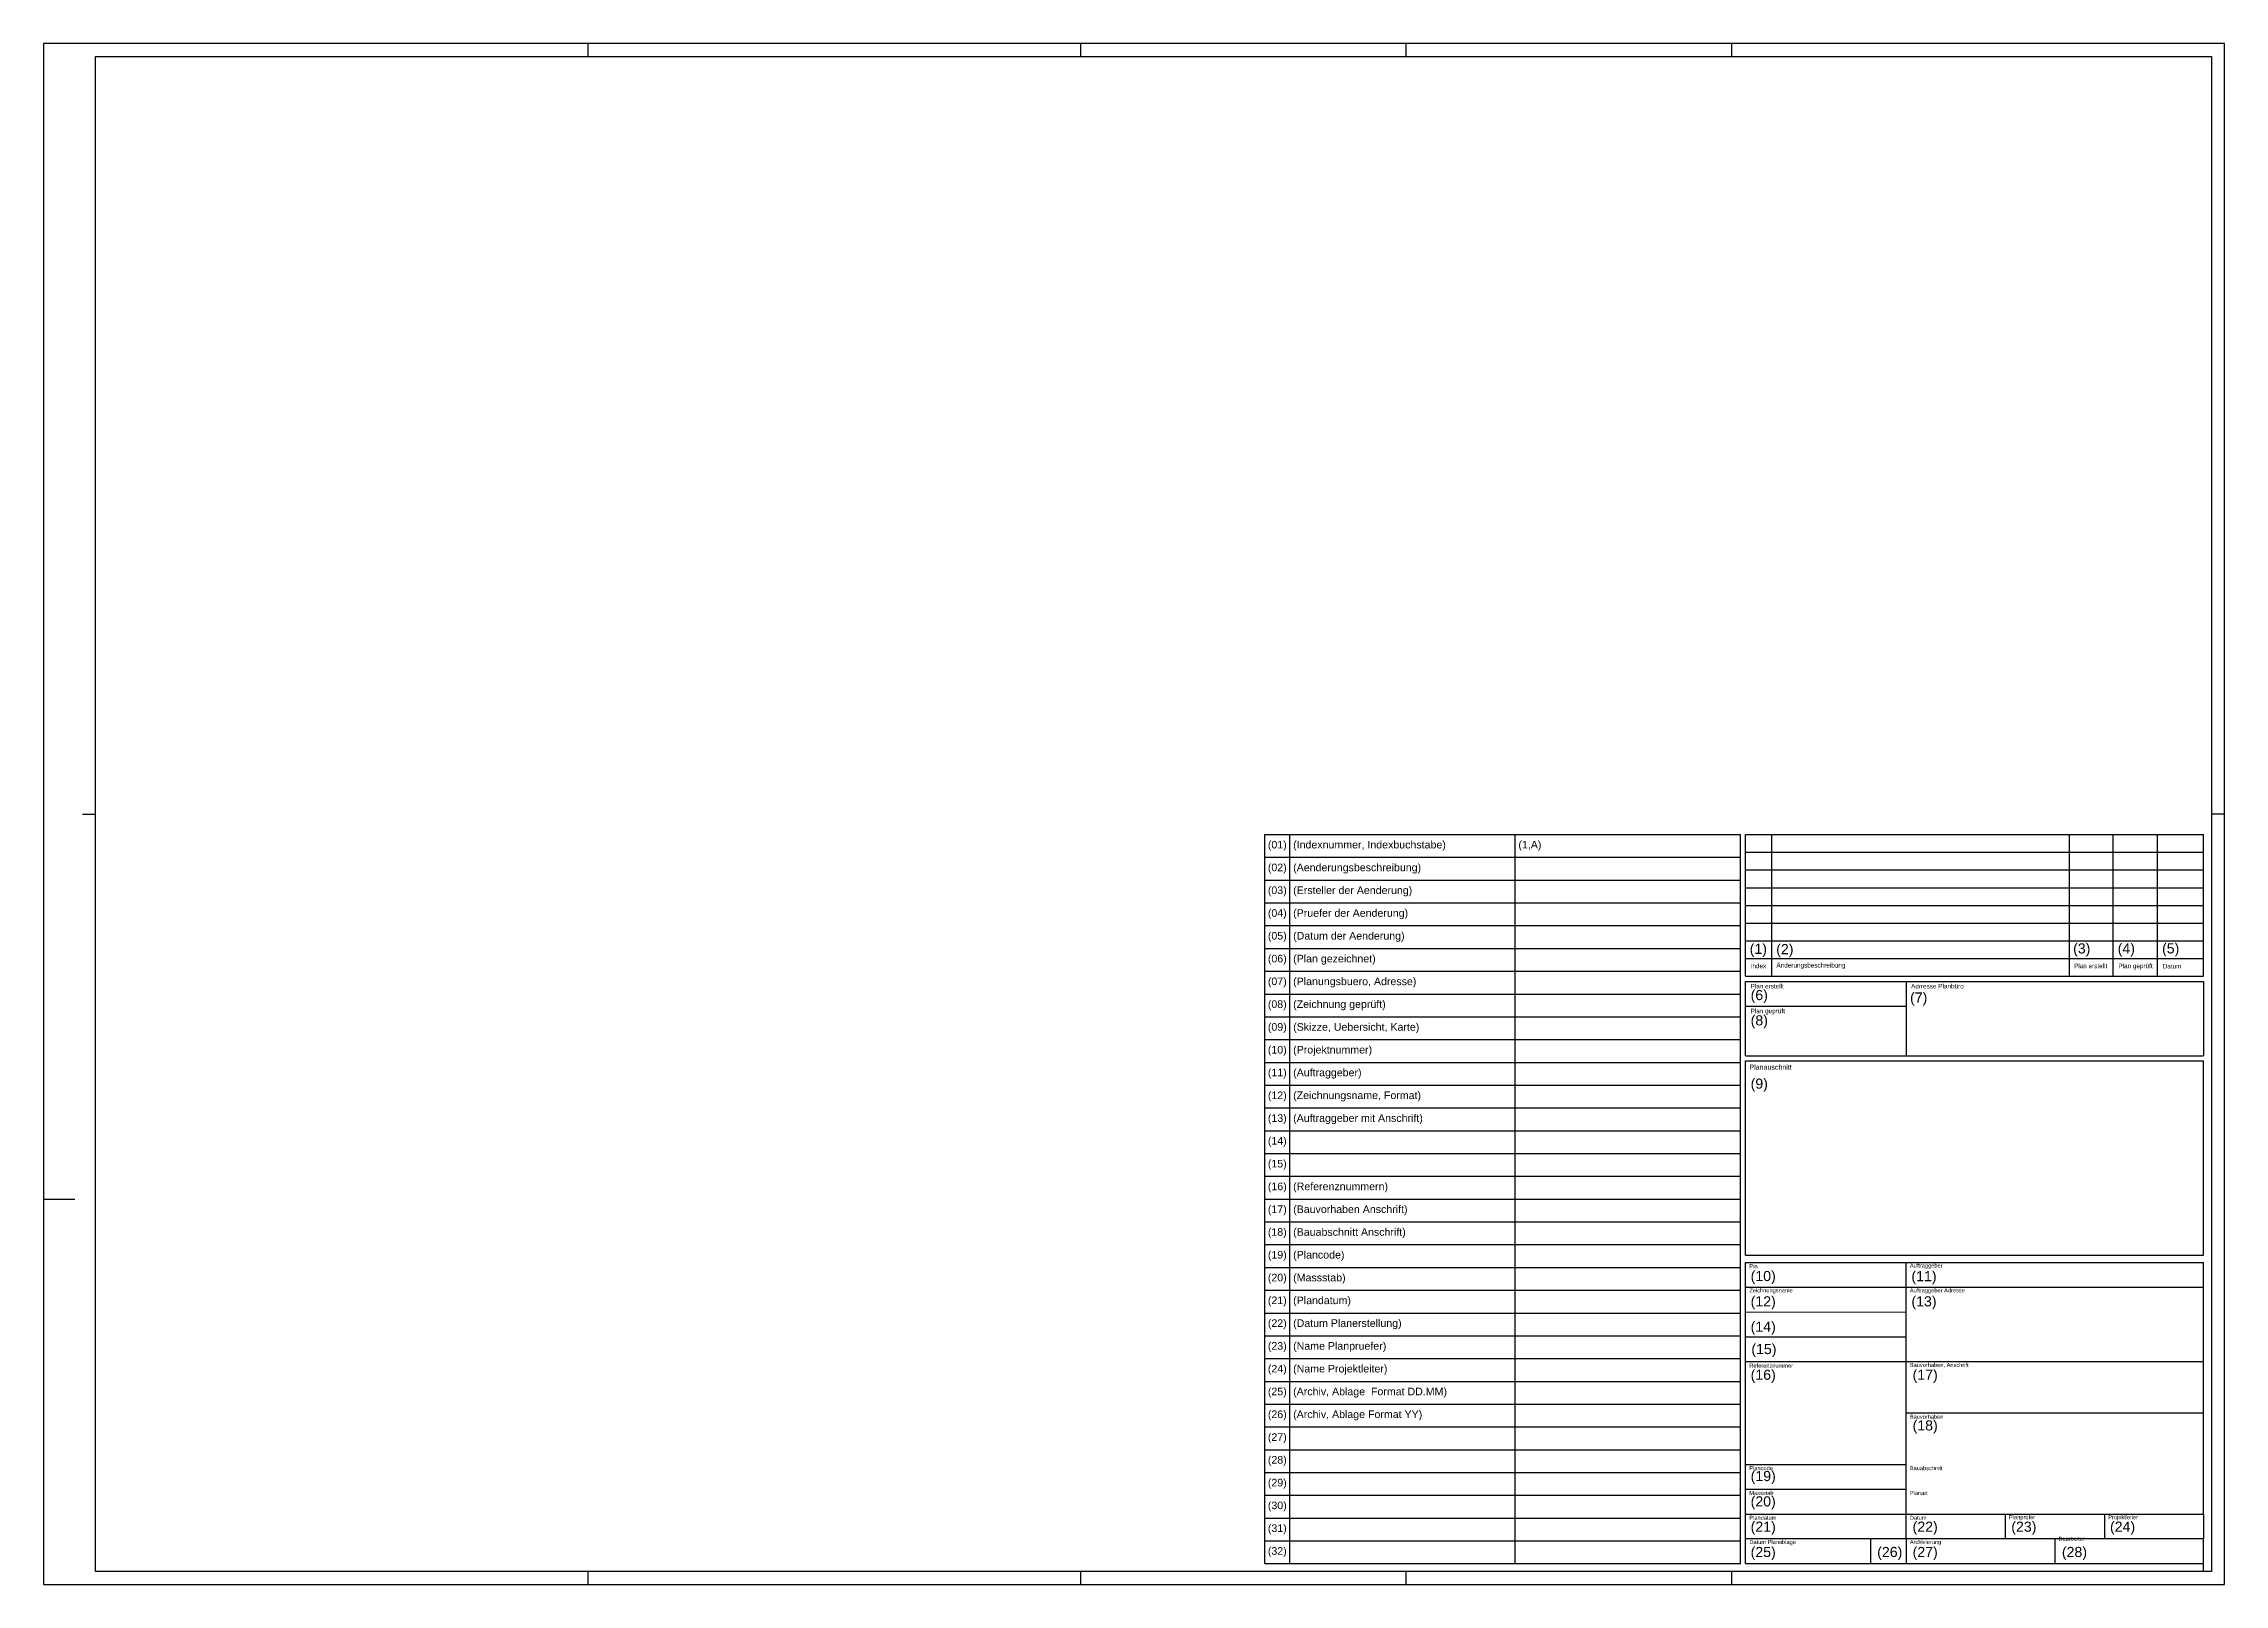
# Model space of a CAD drawing. Header units: millimetres. Extents: x 0 to 841, y 0 to 594.
import ezdxf

# ---------------------------------------------------------------- set-up
doc = ezdxf.new("R2010")
doc.units = ezdxf.units.MM
for name, color, linetype, true_color in [('Blattrahmen Din A1', 5, 'Continuous', 0x0000ff), ('Faltung Lochung', 3, 'Continuous', 0x00ff00), ('Hilfslinien', 3, 'Continuous', 0x00ff00), ('Legende Rahmen', 5, 'Continuous', 0x0000ff), ('Legende Text', 6, 'Continuous', 0xff00ff), ('Plankopf 2 Hilfe', 96, 'Continuous', 0x008000), ('Plankopf 2 Rahmen', 5, 'Continuous', 0x0000ff), ('Plankopf 2 Text Vorgabe', 1, 'Continuous', 0xff0000)]:
    doc.layers.add(name, color=color, linetype=linetype, true_color=true_color)
doc.styles.add('textstyle100', font='')
doc.styles.add('textstyle101', font='')
doc.styles.add('textstyle102', font='')
doc.styles.add('textstyle103', font='')
doc.styles.add('textstyle104', font='')
doc.styles.add('textstyle105', font='')
doc.styles.add('textstyle106', font='')
doc.styles.add('textstyle107', font='')
doc.styles.add('textstyle108', font='')
doc.styles.add('textstyle109', font='')
doc.styles.add('textstyle110', font='')
doc.styles.add('textstyle111', font='')
doc.styles.add('textstyle112', font='')
doc.styles.add('textstyle113', font='')
doc.styles.add('textstyle114', font='')
doc.styles.add('textstyle115', font='')
doc.styles.add('textstyle116', font='')
doc.styles.add('textstyle117', font='')
doc.styles.add('textstyle118', font='')
doc.styles.add('textstyle119', font='')
doc.styles.add('textstyle120', font='')
doc.styles.add('textstyle121', font='')
doc.styles.add('textstyle122', font='')
doc.styles.add('textstyle123', font='')
doc.styles.add('textstyle124', font='')
doc.styles.add('textstyle125', font='')
doc.styles.add('textstyle126', font='')
doc.styles.add('textstyle127', font='')
doc.styles.add('textstyle128', font='')
doc.styles.add('textstyle129', font='')
doc.styles.add('textstyle130', font='')
doc.styles.add('textstyle131', font='')
doc.styles.add('textstyle20', font='')
doc.styles.add('textstyle21', font='')
doc.styles.add('textstyle22', font='')
doc.styles.add('textstyle23', font='')
doc.styles.add('textstyle24', font='')
doc.styles.add('textstyle25', font='')
doc.styles.add('textstyle26', font='')
doc.styles.add('textstyle27', font='')
doc.styles.add('textstyle28', font='')
doc.styles.add('textstyle29', font='')
doc.styles.add('textstyle30', font='')
doc.styles.add('textstyle31', font='')
doc.styles.add('textstyle32', font='')
doc.styles.add('textstyle33', font='')
doc.styles.add('textstyle34', font='')
doc.styles.add('textstyle35', font='')
doc.styles.add('textstyle36', font='')
doc.styles.add('textstyle37', font='')
doc.styles.add('textstyle38', font='')
doc.styles.add('textstyle39', font='')
doc.styles.add('textstyle40', font='')
doc.styles.add('textstyle41', font='')
doc.styles.add('textstyle42', font='')
doc.styles.add('textstyle43', font='')
doc.styles.add('textstyle44', font='')
doc.styles.add('textstyle45', font='')
doc.styles.add('textstyle46', font='')
doc.styles.add('textstyle47', font='')
doc.styles.add('textstyle48', font='')
doc.styles.add('textstyle49', font='')
doc.styles.add('textstyle50', font='')
doc.styles.add('textstyle51', font='')
doc.styles.add('textstyle52', font='')
doc.styles.add('textstyle53', font='')
doc.styles.add('textstyle54', font='')
doc.styles.add('textstyle55', font='')
doc.styles.add('textstyle56', font='')
doc.styles.add('textstyle57', font='')
doc.styles.add('textstyle58', font='')
doc.styles.add('textstyle59', font='')
doc.styles.add('textstyle60', font='')
doc.styles.add('textstyle61', font='')
doc.styles.add('textstyle62', font='')
doc.styles.add('textstyle63', font='')
doc.styles.add('textstyle64', font='')
doc.styles.add('textstyle65', font='')
doc.styles.add('textstyle66', font='')
doc.styles.add('textstyle67', font='')
doc.styles.add('textstyle68', font='')
doc.styles.add('textstyle69', font='')
doc.styles.add('textstyle70', font='')
doc.styles.add('textstyle71', font='')
doc.styles.add('textstyle72', font='')
doc.styles.add('textstyle73', font='')
doc.styles.add('textstyle74', font='')
doc.styles.add('textstyle75', font='')
doc.styles.add('textstyle76', font='')
doc.styles.add('textstyle77', font='')
doc.styles.add('textstyle78', font='')
doc.styles.add('textstyle79', font='')
doc.styles.add('textstyle80', font='')
doc.styles.add('textstyle81', font='')
doc.styles.add('textstyle82', font='')
doc.styles.add('textstyle83', font='')
doc.styles.add('textstyle84', font='')
doc.styles.add('textstyle85', font='')
doc.styles.add('textstyle86', font='')
doc.styles.add('textstyle87', font='')
doc.styles.add('textstyle88', font='')
doc.styles.add('textstyle89', font='')
doc.styles.add('textstyle90', font='')
doc.styles.add('textstyle91', font='')
doc.styles.add('textstyle92', font='')
doc.styles.add('textstyle93', font='')
doc.styles.add('textstyle94', font='')
doc.styles.add('textstyle95', font='')
doc.styles.add('textstyle96', font='')
doc.styles.add('textstyle97', font='')
doc.styles.add('textstyle98', font='')
doc.styles.add('textstyle99', font='')
doc.styles.get('textstyle100').set_extended_font_data('Liberation Sans')
doc.styles.get('textstyle101').set_extended_font_data('Liberation Sans')
doc.styles.get('textstyle102').set_extended_font_data('Liberation Sans')
doc.styles.get('textstyle103').set_extended_font_data('Liberation Sans')
doc.styles.get('textstyle104').set_extended_font_data('Liberation Sans')
doc.styles.get('textstyle105').set_extended_font_data('Liberation Sans')
doc.styles.get('textstyle106').set_extended_font_data('Liberation Sans')
doc.styles.get('textstyle107').set_extended_font_data('Liberation Sans')
doc.styles.get('textstyle108').set_extended_font_data('Liberation Sans')
doc.styles.get('textstyle109').set_extended_font_data('Liberation Sans')
doc.styles.get('textstyle110').set_extended_font_data('Liberation Sans')
doc.styles.get('textstyle111').set_extended_font_data('Liberation Sans')
doc.styles.get('textstyle112').set_extended_font_data('Liberation Sans')
doc.styles.get('textstyle113').set_extended_font_data('Liberation Sans')
doc.styles.get('textstyle114').set_extended_font_data('Liberation Sans')
doc.styles.get('textstyle115').set_extended_font_data('Liberation Sans')
doc.styles.get('textstyle116').set_extended_font_data('Liberation Sans')
doc.styles.get('textstyle117').set_extended_font_data('Liberation Sans')
doc.styles.get('textstyle118').set_extended_font_data('Liberation Sans')
doc.styles.get('textstyle119').set_extended_font_data('Liberation Sans')
doc.styles.get('textstyle120').set_extended_font_data('Liberation Sans')
doc.styles.get('textstyle121').set_extended_font_data('Liberation Sans')
doc.styles.get('textstyle122').set_extended_font_data('Liberation Sans')
doc.styles.get('textstyle123').set_extended_font_data('Liberation Sans')
doc.styles.get('textstyle124').set_extended_font_data('Liberation Sans')
doc.styles.get('textstyle125').set_extended_font_data('Liberation Sans')
doc.styles.get('textstyle126').set_extended_font_data('Liberation Sans')
doc.styles.get('textstyle127').set_extended_font_data('Liberation Sans')
doc.styles.get('textstyle128').set_extended_font_data('Liberation Sans')
doc.styles.get('textstyle129').set_extended_font_data('Liberation Sans')
doc.styles.get('textstyle130').set_extended_font_data('Liberation Sans')
doc.styles.get('textstyle131').set_extended_font_data('Liberation Sans')
doc.styles.get('textstyle20').set_extended_font_data('Liberation Sans')
doc.styles.get('textstyle21').set_extended_font_data('Liberation Sans')
doc.styles.get('textstyle22').set_extended_font_data('Liberation Sans')
doc.styles.get('textstyle23').set_extended_font_data('Liberation Sans')
doc.styles.get('textstyle24').set_extended_font_data('Liberation Sans')
doc.styles.get('textstyle25').set_extended_font_data('Liberation Sans')
doc.styles.get('textstyle26').set_extended_font_data('Liberation Sans')
doc.styles.get('textstyle27').set_extended_font_data('Liberation Sans')
doc.styles.get('textstyle28').set_extended_font_data('Liberation Sans')
doc.styles.get('textstyle29').set_extended_font_data('Liberation Sans')
doc.styles.get('textstyle30').set_extended_font_data('Liberation Sans')
doc.styles.get('textstyle31').set_extended_font_data('Liberation Sans')
doc.styles.get('textstyle32').set_extended_font_data('Liberation Sans')
doc.styles.get('textstyle33').set_extended_font_data('Liberation Sans')
doc.styles.get('textstyle34').set_extended_font_data('Liberation Sans')
doc.styles.get('textstyle35').set_extended_font_data('Liberation Sans')
doc.styles.get('textstyle36').set_extended_font_data('Liberation Sans')
doc.styles.get('textstyle37').set_extended_font_data('Liberation Sans')
doc.styles.get('textstyle38').set_extended_font_data('Liberation Sans')
doc.styles.get('textstyle39').set_extended_font_data('Liberation Sans')
doc.styles.get('textstyle40').set_extended_font_data('Liberation Sans')
doc.styles.get('textstyle41').set_extended_font_data('Liberation Sans')
doc.styles.get('textstyle42').set_extended_font_data('Liberation Sans')
doc.styles.get('textstyle43').set_extended_font_data('Liberation Sans')
doc.styles.get('textstyle44').set_extended_font_data('Liberation Sans')
doc.styles.get('textstyle45').set_extended_font_data('Liberation Sans')
doc.styles.get('textstyle46').set_extended_font_data('Liberation Sans')
doc.styles.get('textstyle47').set_extended_font_data('Liberation Sans')
doc.styles.get('textstyle48').set_extended_font_data('Liberation Sans')
doc.styles.get('textstyle49').set_extended_font_data('Liberation Sans')
doc.styles.get('textstyle50').set_extended_font_data('Liberation Sans')
doc.styles.get('textstyle51').set_extended_font_data('Liberation Sans')
doc.styles.get('textstyle52').set_extended_font_data('Liberation Sans')
doc.styles.get('textstyle53').set_extended_font_data('Liberation Sans')
doc.styles.get('textstyle54').set_extended_font_data('Liberation Sans')
doc.styles.get('textstyle55').set_extended_font_data('Liberation Sans')
doc.styles.get('textstyle56').set_extended_font_data('Liberation Sans')
doc.styles.get('textstyle57').set_extended_font_data('Liberation Sans')
doc.styles.get('textstyle58').set_extended_font_data('Liberation Sans')
doc.styles.get('textstyle59').set_extended_font_data('Liberation Sans')
doc.styles.get('textstyle60').set_extended_font_data('Liberation Sans')
doc.styles.get('textstyle61').set_extended_font_data('Liberation Sans')
doc.styles.get('textstyle62').set_extended_font_data('Liberation Sans')
doc.styles.get('textstyle63').set_extended_font_data('Liberation Sans')
doc.styles.get('textstyle64').set_extended_font_data('Liberation Sans')
doc.styles.get('textstyle65').set_extended_font_data('Liberation Sans')
doc.styles.get('textstyle66').set_extended_font_data('Liberation Sans')
doc.styles.get('textstyle67').set_extended_font_data('Liberation Sans')
doc.styles.get('textstyle68').set_extended_font_data('Liberation Sans')
doc.styles.get('textstyle69').set_extended_font_data('Liberation Sans')
doc.styles.get('textstyle70').set_extended_font_data('Liberation Sans')
doc.styles.get('textstyle71').set_extended_font_data('Liberation Sans')
doc.styles.get('textstyle72').set_extended_font_data('Liberation Sans')
doc.styles.get('textstyle73').set_extended_font_data('Liberation Sans')
doc.styles.get('textstyle74').set_extended_font_data('Liberation Sans')
doc.styles.get('textstyle75').set_extended_font_data('Liberation Sans')
doc.styles.get('textstyle76').set_extended_font_data('Liberation Sans')
doc.styles.get('textstyle77').set_extended_font_data('Liberation Sans')
doc.styles.get('textstyle78').set_extended_font_data('Liberation Sans')
doc.styles.get('textstyle79').set_extended_font_data('Liberation Sans')
doc.styles.get('textstyle80').set_extended_font_data('Liberation Sans')
doc.styles.get('textstyle81').set_extended_font_data('Liberation Sans')
doc.styles.get('textstyle82').set_extended_font_data('Liberation Sans')
doc.styles.get('textstyle83').set_extended_font_data('Liberation Sans')
doc.styles.get('textstyle84').set_extended_font_data('Liberation Sans')
doc.styles.get('textstyle85').set_extended_font_data('Liberation Sans')
doc.styles.get('textstyle86').set_extended_font_data('Liberation Sans')
doc.styles.get('textstyle87').set_extended_font_data('Liberation Sans')
doc.styles.get('textstyle88').set_extended_font_data('Liberation Sans')
doc.styles.get('textstyle89').set_extended_font_data('Liberation Sans')
doc.styles.get('textstyle90').set_extended_font_data('Liberation Sans')
doc.styles.get('textstyle91').set_extended_font_data('Liberation Sans')
doc.styles.get('textstyle92').set_extended_font_data('Liberation Sans')
doc.styles.get('textstyle93').set_extended_font_data('Liberation Sans')
doc.styles.get('textstyle94').set_extended_font_data('Liberation Sans')
doc.styles.get('textstyle95').set_extended_font_data('Liberation Sans')
doc.styles.get('textstyle96').set_extended_font_data('Liberation Sans')
doc.styles.get('textstyle97').set_extended_font_data('Liberation Sans')
doc.styles.get('textstyle98').set_extended_font_data('Liberation Sans')
doc.styles.get('textstyle99').set_extended_font_data('Liberation Sans')

msp = doc.modelspace()

# ---------------------------------------------------------------- linework, layer by layer
at = {"layer": 'Blattrahmen Din A1'}
for p, q in [((841, 594), (0, 594)), ((0, 594), (0, 0)), ((20, 589), (836, 589)), ((20, 5), (20, 589)), ((836, 589), (836, 5)), ((841, 0), (841, 594)), ((0, 0), (841, 0)), ((836, 5), (20, 5))]:
    msp.add_line(p, q, dxfattribs=at)
at = {"layer": 'Faltung Lochung'}
for p, q in [((210, 589), (210, 594)), ((400, 589), (400, 594)), ((525.5, 589), (525.5, 594)), ((651, 589), (651, 594)), ((15, 297), (20, 297)), ((841, 297), (836, 297)), ((0, 148.5), (12, 148.5)), ((210, 0), (210, 5)), ((400, 0), (400, 5)), ((525.5, 0), (525.5, 5)), ((651, 0), (651, 5))]:
    msp.add_line(p, q, dxfattribs=at)
at = {"layer": 'Hilfslinien'}
for p, q in [((833, 5), (833, 8)), ((836, 5), (833, 5))]:
    msp.add_line(p, q, dxfattribs=at)
at = {"layer": 'Legende Rahmen'}
for p, q in [((470.9, 280.3), (470.9, 289.09)), ((470.9, 289.09), (654.39, 289.09)), ((480.66, 280.3), (480.66, 289.09)), ((567.53, 280.3), (567.53, 289.09)), ((654.39, 280.3), (654.39, 289.09)), ((470.9, 271.52), (470.9, 280.3)), ((470.9, 280.3), (654.39, 280.3)), ((480.66, 271.52), (480.66, 280.3)), ((567.53, 271.52), (567.53, 280.3)), ((654.39, 271.52), (654.39, 280.3)), ((470.9, 262.74), (470.9, 271.52)), ((470.9, 271.52), (654.39, 271.52)), ((480.66, 262.74), (480.66, 271.52)), ((567.53, 262.74), (567.53, 271.52)), ((654.39, 262.74), (654.39, 271.52)), ((470.9, 253.95), (470.9, 262.74)), ((470.9, 262.74), (654.39, 262.74)), ((480.66, 253.95), (480.66, 262.74)), ((567.53, 253.95), (567.53, 262.74)), ((654.39, 253.95), (654.39, 262.74)), ((470.9, 245.17), (470.9, 253.95)), ((470.9, 253.95), (654.39, 253.95)), ((480.66, 245.17), (480.66, 253.95)), ((567.53, 245.17), (567.53, 253.95)), ((654.39, 245.17), (654.39, 253.95)), ((470.9, 236.38), (470.9, 245.17)), ((470.9, 245.17), (654.39, 245.17)), ((480.66, 236.38), (480.66, 245.17)), ((567.53, 236.38), (567.53, 245.17)), ((654.39, 236.38), (654.39, 245.17)), ((470.9, 227.6), (470.9, 236.38)), ((470.9, 236.38), (654.39, 236.38)), ((480.66, 227.6), (480.66, 236.38)), ((567.53, 227.6), (567.53, 236.38)), ((654.39, 227.6), (654.39, 236.38)), ((470.9, 218.82), (470.9, 227.6)), ((470.9, 227.6), (654.39, 227.6)), ((480.66, 218.82), (480.66, 227.6)), ((567.53, 218.82), (567.53, 227.6)), ((654.39, 218.82), (654.39, 227.6)), ((470.9, 210.03), (470.9, 218.82)), ((470.9, 218.82), (654.39, 218.82)), ((480.66, 210.03), (480.66, 218.82)), ((567.53, 210.03), (567.53, 218.82)), ((654.39, 210.03), (654.39, 218.82)), ((470.9, 201.25), (470.9, 210.03)), ((470.9, 210.03), (654.39, 210.03)), ((480.66, 201.25), (480.66, 210.03)), ((567.53, 201.25), (567.53, 210.03)), ((654.39, 201.25), (654.39, 210.03)), ((470.9, 192.46), (470.9, 201.25)), ((470.9, 201.25), (654.39, 201.25)), ((480.66, 192.46), (480.66, 201.25)), ((567.53, 192.46), (567.53, 201.25)), ((654.39, 192.46), (654.39, 201.25)), ((470.9, 183.68), (470.9, 192.46)), ((470.9, 192.46), (654.39, 192.46)), ((480.66, 183.68), (480.66, 192.46)), ((567.53, 183.68), (567.53, 192.46)), ((654.39, 183.68), (654.39, 192.46)), ((470.9, 174.9), (470.9, 183.68)), ((470.9, 183.68), (654.39, 183.68)), ((480.66, 174.9), (480.66, 183.68)), ((567.53, 174.9), (567.53, 183.68)), ((654.39, 174.9), (654.39, 183.68)), ((470.9, 166.11), (470.9, 174.9)), ((470.9, 174.9), (654.39, 174.9)), ((480.66, 166.11), (480.66, 174.9)), ((567.53, 166.11), (567.53, 174.9)), ((654.39, 166.11), (654.39, 174.9)), ((470.9, 157.33), (470.9, 166.11)), ((470.9, 166.11), (654.39, 166.11)), ((480.66, 157.33), (480.66, 166.11)), ((567.53, 157.33), (567.53, 166.11)), ((654.39, 157.33), (654.39, 166.11)), ((470.9, 148.54), (470.9, 157.33)), ((470.9, 157.33), (654.39, 157.33)), ((480.66, 148.54), (480.66, 157.33)), ((567.53, 148.54), (567.53, 157.33)), ((654.39, 148.54), (654.39, 157.33)), ((470.9, 139.76), (470.9, 148.54)), ((470.9, 148.54), (654.39, 148.54)), ((480.66, 139.76), (480.66, 148.54)), ((567.53, 139.76), (567.53, 148.54)), ((654.39, 139.76), (654.39, 148.54)), ((470.9, 130.98), (470.9, 139.76)), ((470.9, 139.76), (654.39, 139.76)), ((480.66, 130.98), (480.66, 139.76)), ((567.53, 130.98), (567.53, 139.76)), ((654.39, 130.98), (654.39, 139.76)), ((470.9, 122.19), (470.9, 130.98)), ((470.9, 130.98), (654.39, 130.98)), ((480.66, 122.19), (480.66, 130.98)), ((567.53, 122.19), (567.53, 130.98)), ((654.39, 122.19), (654.39, 130.98)), ((470.9, 113.41), (470.9, 122.19)), ((470.9, 122.19), (654.39, 122.19)), ((480.66, 113.41), (480.66, 122.19)), ((567.53, 113.41), (567.53, 122.19)), ((654.39, 113.41), (654.39, 122.19)), ((470.9, 104.62), (470.9, 113.41)), ((470.9, 113.41), (654.39, 113.41)), ((480.66, 104.62), (480.66, 113.41)), ((567.53, 104.62), (567.53, 113.41)), ((654.39, 104.62), (654.39, 113.41)), ((470.9, 95.84), (470.9, 104.62)), ((470.9, 104.62), (654.39, 104.62)), ((480.66, 95.84), (480.66, 104.62)), ((567.53, 95.84), (567.53, 104.62)), ((654.39, 95.84), (654.39, 104.62)), ((470.9, 87.06), (470.9, 95.84)), ((470.9, 95.84), (654.39, 95.84)), ((480.66, 87.06), (480.66, 95.84)), ((567.53, 87.06), (567.53, 95.84)), ((654.39, 87.06), (654.39, 95.84)), ((470.9, 78.27), (470.9, 87.06)), ((470.9, 87.06), (654.39, 87.06)), ((480.66, 78.27), (480.66, 87.06)), ((567.53, 78.27), (567.53, 87.06)), ((654.39, 78.27), (654.39, 87.06)), ((470.9, 69.49), (470.9, 78.27)), ((470.9, 78.27), (654.39, 78.27)), ((480.66, 69.49), (480.66, 78.27)), ((567.53, 69.49), (567.53, 78.27)), ((654.39, 69.49), (654.39, 78.27)), ((470.9, 60.7), (470.9, 69.49)), ((470.9, 69.49), (654.39, 69.49)), ((480.66, 60.7), (480.66, 69.49)), ((567.53, 60.7), (567.53, 69.49)), ((654.39, 60.7), (654.39, 69.49)), ((470.9, 51.92), (470.9, 60.7)), ((470.9, 60.7), (654.39, 60.7)), ((480.66, 51.92), (480.66, 60.7)), ((567.53, 51.92), (567.53, 60.7)), ((654.39, 51.92), (654.39, 60.7)), ((470.9, 43.14), (470.9, 51.92)), ((470.9, 51.92), (654.39, 51.92)), ((480.66, 43.14), (480.66, 51.92)), ((567.53, 43.14), (567.53, 51.92)), ((654.39, 43.14), (654.39, 51.92)), ((470.9, 34.35), (470.9, 43.14)), ((470.9, 43.14), (654.39, 43.14)), ((480.66, 34.35), (480.66, 43.14)), ((567.53, 34.35), (567.53, 43.14)), ((654.39, 34.35), (654.39, 43.14)), ((470.9, 25.57), (470.9, 34.35)), ((470.9, 34.35), (654.39, 34.35)), ((480.66, 25.57), (480.66, 34.35)), ((567.53, 25.57), (567.53, 34.35)), ((654.39, 25.57), (654.39, 34.35)), ((470.9, 16.78), (470.9, 25.57)), ((470.9, 25.57), (654.39, 25.57)), ((480.66, 16.78), (480.66, 25.57)), ((567.53, 16.78), (567.53, 25.57)), ((654.39, 16.78), (654.39, 25.57)), ((470.9, 8), (470.9, 16.78)), ((470.9, 16.78), (654.39, 16.78)), ((480.66, 8), (480.66, 16.78)), ((567.53, 8), (567.53, 16.78)), ((654.39, 8), (654.39, 16.78)), ((470.9, 8), (654.39, 8))]:
    msp.add_line(p, q, dxfattribs=at)
at = {"layer": 'Plankopf 2 Rahmen'}
for p, q in [((656.34, 282.26), (656.34, 289.09)), ((656.34, 289.09), (666.3, 289.09)), ((666.3, 289.09), (666.3, 282.26)), ((666.3, 289.09), (781.08, 289.09)), ((781.08, 289.09), (781.08, 282.26)), ((781.08, 289.09), (833, 289.09)), ((798.16, 234.43), (798.16, 289.09)), ((815.24, 234.43), (815.24, 289.09)), ((833, 234.43), (833, 289.09)), ((656.34, 275.42), (656.34, 282.26)), ((656.34, 282.26), (666.3, 282.26)), ((666.3, 282.26), (666.3, 275.42)), ((666.3, 282.26), (781.08, 282.26)), ((781.08, 282.26), (781.08, 275.42)), ((781.08, 282.26), (833, 282.26)), ((656.34, 268.59), (656.34, 275.42)), ((656.34, 275.42), (666.3, 275.42)), ((666.3, 275.42), (666.3, 268.59)), ((666.3, 275.42), (781.08, 275.42)), ((781.08, 275.42), (781.08, 268.59)), ((781.08, 275.42), (833, 275.42)), ((656.34, 261.76), (656.34, 268.59)), ((656.34, 268.59), (666.3, 268.59)), ((656.34, 254.93), (656.34, 261.76)), ((656.34, 261.76), (666.3, 261.76)), ((666.3, 268.59), (666.3, 261.76)), ((666.3, 268.59), (781.08, 268.59)), ((666.3, 261.76), (666.3, 254.93)), ((666.3, 261.76), (781.08, 261.76)), ((781.08, 268.59), (781.08, 261.76)), ((781.08, 268.59), (833, 268.59)), ((781.08, 261.76), (781.08, 254.93)), ((781.08, 261.76), (833, 261.76)), ((656.34, 248.1), (656.34, 254.93)), ((656.34, 254.93), (666.3, 254.93)), ((666.3, 254.93), (666.3, 248.1)), ((666.3, 254.93), (781.08, 254.93)), ((781.08, 254.93), (781.08, 248.1)), ((781.08, 254.93), (833, 254.93)), ((656.34, 241.26), (656.34, 248.1)), ((656.34, 248.1), (666.3, 248.1)), ((666.3, 248.1), (666.3, 241.26)), ((666.3, 248.1), (781.08, 248.1)), ((781.08, 248.1), (781.08, 241.26)), ((781.08, 248.1), (833, 248.1)), ((656.34, 234.43), (656.34, 241.26)), ((656.34, 241.26), (666.3, 241.26)), ((666.3, 241.26), (666.3, 234.43)), ((666.3, 241.26), (781.08, 241.26)), ((781.08, 241.26), (781.08, 234.43)), ((781.08, 241.26), (833, 241.26)), ((656.34, 234.43), (833, 234.43)), ((656.34, 232.47), (718.22, 232.48)), ((656.34, 222.91), (656.34, 232.47)), ((718.22, 232.48), (718.22, 203.79)), ((718.22, 232.48), (833, 232.48)), ((781.08, 234.43), (798.16, 234.43)), ((798.16, 234.43), (815.24, 234.43)), ((815.24, 234.43), (832.32, 234.43)), ((833, 232.48), (833, 203.79)), ((656.34, 222.92), (718.22, 222.92)), ((656.34, 203.78), (656.34, 222.91)), ((656.34, 203.78), (833, 203.79)), ((656.34, 126.88), (656.34, 201.84)), ((656.34, 201.83), (833, 201.83)), ((833, 126.88), (833, 201.83)), ((656.34, 126.88), (833, 126.88)), ((656.34, 124.14), (718.22, 124.14)), ((656.34, 8), (656.34, 124.14)), ((718.22, 114.58), (718.22, 124.14)), ((718.22, 124.14), (833, 124.14)), ((833, 27.13), (833, 124.14)), ((656.34, 114.57), (718.22, 114.58)), ((718.22, 105.01), (718.22, 114.58)), ((718.22, 114.58), (833, 114.58)), ((656.35, 104.98), (718.22, 105.01)), ((718.22, 95.45), (718.22, 105.01)), ((656.34, 95.46), (718.22, 95.45)), ((718.22, 85.88), (718.22, 95.45)), ((656.35, 85.88), (718.22, 85.88)), ((718.22, 66.07), (718.22, 85.88)), ((718.22, 85.88), (833, 85.88)), ((718.22, 46.26), (718.22, 66.07)), ((718.22, 66.07), (833, 66.07)), ((656.34, 46.26), (718.22, 46.26)), ((718.22, 36.69), (718.22, 46.26)), ((656.35, 36.7), (718.22, 36.69)), ((718.22, 27.13), (718.22, 36.69)), ((656.34, 27.13), (718.22, 27.13)), ((718.22, 17.56), (718.22, 27.13)), ((718.22, 27.13), (756.48, 27.13)), ((756.48, 27.13), (794.74, 27.13)), ((756.48, 27.13), (756.48, 17.56)), ((794.74, 27.13), (833, 27.13)), ((794.74, 27.13), (794.74, 17.56)), ((833, 27.13), (833, 17.56)), ((704.56, 17.56), (656.32, 17.55)), ((718.22, 17.56), (704.56, 17.56)), ((704.56, 17.56), (704.56, 8)), ((775.61, 17.56), (718.22, 17.56)), ((718.22, 17.56), (718.22, 8)), ((833, 17.56), (775.61, 17.56)), ((775.61, 17.56), (775.61, 8)), ((833, 8), (833, 17.56)), ((656.34, 8), (833, 8))]:
    msp.add_line(p, q, dxfattribs=at)

# ---------------------------------------------------------------- texts
at = {"layer": 'Legende Text', "char_height": 2.928, "attachment_point": 1}
for s, insert, style in [('(01)', (472.12, 286.65), 'textstyle56'), ('(Indexnummer, Indexbuchstabe)', (481.88, 286.65), 'textstyle88'), ('(1,A)', (568.75, 286.65), 'textstyle89'), ('(02)', (472.12, 277.86), 'textstyle57'), ('(Aenderungsbeschreibung)', (481.88, 277.86), 'textstyle91'), ('(03)', (472.12, 269.08), 'textstyle58'), ('(Ersteller der Aenderung)', (481.88, 269.08), 'textstyle92'), ('(04)', (472.12, 260.3), 'textstyle59'), ('(Pruefer der Aenderung)', (481.88, 260.3), 'textstyle93'), ('(05)', (472.12, 251.51), 'textstyle60'), ('(Datum der Aenderung)', (481.88, 251.51), 'textstyle90'), ('(06)', (472.12, 242.73), 'textstyle61'), ('(Plan gezeichnet)', (481.88, 242.73), 'textstyle94'), ('(07)', (472.12, 233.94), 'textstyle62'), ('(Planungsbuero, Adresse)', (481.88, 233.94), 'textstyle96'), ('(08)', (472.12, 225.16), 'textstyle63'), ('(Zeichnung geprüft)', (481.88, 225.16), 'textstyle95'), ('(09)', (472.12, 216.38), 'textstyle64'), ('(Skizze, Uebersicht, Karte)', (481.88, 216.38), 'textstyle97'), ('(10)', (472.12, 207.59), 'textstyle65'), ('(Projektnummer)', (481.88, 207.59), 'textstyle98'), ('(11)', (472.12, 198.81), 'textstyle66'), ('(Auftraggeber)', (481.88, 198.81), 'textstyle99'), ('(12)', (472.12, 190.02), 'textstyle67'), ('(Zeichnungsname, Format)', (481.88, 190.02), 'textstyle100'), ('(13)', (472.12, 181.24), 'textstyle68'), ('(Auftraggeber mit Anschrift)', (481.88, 181.24), 'textstyle101'), ('(14)', (472.12, 172.46), 'textstyle69'), ('(15)', (472.12, 163.67), 'textstyle70'), ('(16)', (472.12, 154.89), 'textstyle71'), ('(Referenznummern)', (481.88, 154.89), 'textstyle102'), ('(17)', (472.12, 146.1), 'textstyle72'), ('(Bauvorhaben Anschrift)', (481.88, 146.1), 'textstyle103'), ('(18)', (472.12, 137.32), 'textstyle73'), ('(Bauabschnitt Anschrift)', (481.88, 137.32), 'textstyle104'), ('(19)', (472.12, 128.54), 'textstyle74'), ('(Plancode)', (481.88, 128.54), 'textstyle105'), ('(20)', (472.12, 119.75), 'textstyle75'), ('(Massstab)', (481.88, 119.75), 'textstyle110'), ('(21)', (472.12, 110.97), 'textstyle76'), ('(Plandatum)', (481.88, 110.97), 'textstyle106'), ('(22)', (472.12, 102.18), 'textstyle77'), ('(Datum Planerstellung)', (481.88, 102.18), 'textstyle107'), ('(23)', (472.12, 93.4), 'textstyle78'), ('(Name Planpruefer)', (481.88, 93.4), 'textstyle108'), ('(24)', (472.12, 84.62), 'textstyle79'), ('(Name Projektleiter)', (481.88, 84.62), 'textstyle109'), ('(25)', (472.12, 75.83), 'textstyle80'), ('(Archiv, Ablage  Format DD.MM)', (481.88, 75.83), 'textstyle111'), ('(26)', (472.12, 67.05), 'textstyle81'), ('(Archiv, Ablage Format YY)', (481.88, 67.05), 'textstyle112'), ('(27)', (472.12, 58.26), 'textstyle82'), ('(28)', (472.12, 49.48), 'textstyle83'), ('(29)', (472.12, 40.7), 'textstyle84'), ('(30)', (472.12, 31.91), 'textstyle85'), ('(31)', (472.12, 23.13), 'textstyle86'), ('(32)', (472.12, 14.34), 'textstyle87')]:
    msp.add_mtext(s, dxfattribs=dict(at, insert=insert, style=style))
at = {"layer": 'Plankopf 2 Hilfe', "char_height": 3.904, "attachment_point": 4}
for s, insert, style in [('(1)', (657.93, 244.43), 'textstyle28'), ('(2)', (668.16, 244.32), 'textstyle29'), ('(3)', (782.66, 244.59), 'textstyle30'), ('(4)', (799.85, 244.57), 'textstyle31'), ('(5)', (816.96, 244.61), 'textstyle32'), ('(6)', (658.3, 226.62), 'textstyle33'), ('(7)', (719.78, 225.65), 'textstyle34'), ('(8)', (658.3, 216.86), 'textstyle35'), ('(9)', (658.3, 192.46), 'textstyle36'), ('(10)', (658.3, 118.29), 'textstyle37'), ('(11)', (720.31, 118.24), 'textstyle38'), ('(12)', (658.3, 108.53), 'textstyle39'), ('(13)', (720.31, 108.52), 'textstyle40'), ('(14)', (658.3, 98.77), 'textstyle41'), ('(15)', (658.57, 90.14), 'textstyle42'), ('(16)', (658.3, 80.22), 'textstyle43'), ('(17)', (720.76, 80.22), 'textstyle44'), ('(18)', (720.76, 60.7), 'textstyle45'), ('(19)', (658.3, 41.18), 'textstyle46'), ('(20)', (658.3, 31.42), 'textstyle47'), ('(21)', (658.3, 21.66), 'textstyle48'), ('(22)', (720.76, 21.66), 'textstyle49'), ('(23)', (758.82, 21.66), 'textstyle50'), ('(24)', (796.89, 21.66), 'textstyle51'), ('(25)', (658.3, 11.9), 'textstyle52'), ('(26)', (707.1, 11.9), 'textstyle53'), ('(27)', (720.76, 11.9), 'textstyle54'), ('(28)', (778.34, 11.9), 'textstyle55')]:
    msp.add_mtext(s, dxfattribs=dict(at, insert=insert, style=style))
at = {"layer": 'Plankopf 2 Text Vorgabe'}
for s, insert, char_height, attachment_point, style in [('Index', (658.3, 239.31), 1.757, 1, 'textstyle20'), ('Änderungsbeschreibung', (668.26, 239.57), 1.7568, 1, 'textstyle21'), ('Plan erstellt', (783.03, 239.31), 1.7568, 1, 'textstyle22'), ('Plan geprüft', (800.11, 239.31), 1.7568, 1, 'textstyle23'), ('Datum', (817.19, 239.21), 1.757, 1, 'textstyle24'), ('Plan erstellt', (658.29, 231.5), 1.7568, 1, 'textstyle25'), ('Adrresse Planbüro', (720.17, 231.5), 1.7568, 1, 'textstyle27'), ('Plan geprüft', (658.29, 221.94), 1.7568, 1, 'textstyle26'), ('Planauschnitt', (657.81, 200.37), 1.952, 1, 'textstyle113'), ('Pin', (657.81, 122.68), 1.562, 4, 'textstyle114'), ('Auftraggeber', (719.69, 122.68), 1.5616, 4, 'textstyle115'), ('Zeichnungsname', (657.81, 113.11), 1.5616, 4, 'textstyle116'), ('Auftraggeber Adresse', (719.69, 113.12), 1.5616, 4, 'textstyle117'), ('Referenznummer', (657.81, 84.32), 1.5616, 4, 'textstyle118'), ('Bauvorhaben, Anschrift', (719.69, 84.42), 1.5616, 4, 'textstyle119'), ('Bauvorhaben', (719.69, 64.61), 1.5616, 4, 'textstyle120'), ('Plancode', (657.81, 44.8), 1.562, 4, 'textstyle123'), ('Bauabschnitt', (719.69, 44.8), 1.5616, 4, 'textstyle121'), ('Massstab', (657.81, 35.23), 1.562, 4, 'textstyle124'), ('Planart', (719.69, 35.23), 1.562, 4, 'textstyle122'), ('Plandatum', (657.81, 25.67), 1.562, 4, 'textstyle125'), ('Datum', (719.69, 25.67), 1.562, 4, 'textstyle129'), ('Planprüfer', (757.95, 25.67), 1.562, 4, 'textstyle130'), ('Projektleiter', (796.2, 25.67), 1.5616, 4, 'textstyle131'), ('Datum Planablage', (657.82, 16.1), 1.5616, 4, 'textstyle126'), ('Archivierung', (719.69, 16.1), 1.5616, 4, 'textstyle127'), ('Bearbeiter', (777.08, 17.56), 1.562, 4, 'textstyle128')]:
    msp.add_mtext(s, dxfattribs=dict(at, insert=insert, char_height=char_height, attachment_point=attachment_point, style=style))

doc.saveas('drawing.dxf')
